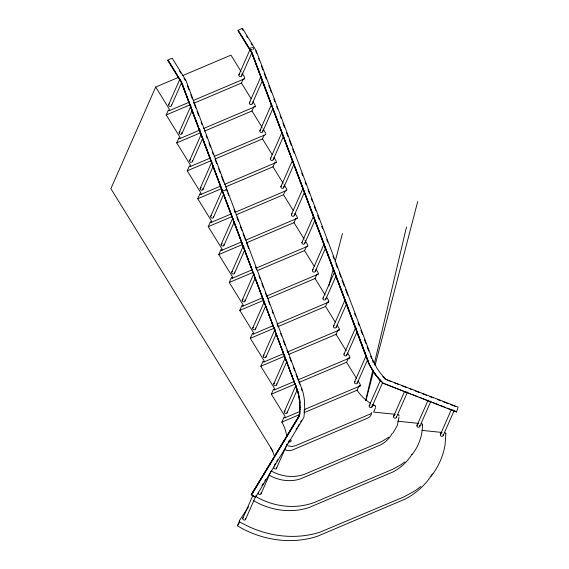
<?xml version="1.0" encoding="UTF-8"?>
<svg xmlns="http://www.w3.org/2000/svg" width="569" height="569" viewBox="0 0 569 569"><rect width="100%" height="100%" fill="white"/><g stroke="black" fill="none" stroke-linecap="round" stroke-linejoin="round"><path stroke-width="0.85" d="M422.454 424.332C422.675 435.235 418.855 446.103 412.048 454.603M445.861 433.4L445.107 444.538C443.251 456.096 438.386 467.092 431.074 476.232M252.152 493.984L299.564 415.719L300.105 407.361L299.749 400.868A50.847 45.783 -89 0 0 298.071 392.29L181.504 82.221L167.827 60.129L170.351 58.892L172.229 58.223L185.892 80.357L302.559 390.725A56.061 50.477 -89 0 1 304.415 400.192L304.742 409.751L303.889 417.411L255.545 497.221L253.696 496.296L251.27 494.724L299.102 415.761L299.351 413.862L299.856 413.784L299.827 407.34L300.283 407.361M304.145 411.302L304.251 409.73M420.946 486.459L415.135 490.763L403.755 496.965L320.027 532.171C294.6 540.258 266.235 536.332 242.97 523.665C240.687 522.712 237.856 521.609 240.232 519.397L248.525 506.844M399.047 417.049L397.269 425.598L393.023 432.973M299.372 413.848L299.685 411.707M299.422 413.855L299.166 415.754L251.27 494.724M456.445 411.693L456.551 412.034L458.123 407.091L385.604 379.217M375.561 407.681L373.989 411.344M365.647 400.633L372.759 370.398M374.182 364.345L406.494 226.988M368.399 361.642L251.932 52.419L238.055 30.377L240.58 29.119L242.465 28.45L256.128 50.584L371.998 358.356L376.806 367.937A51.189 39.645 75.9 0 0 384.608 377.866L385.86 379.089M328.825 285.837L333.292 268.675M335.084 261.804L342.46 233.468M365.888 400.697L373.484 371.521M375.042 365.511L417.696 201.582M168.075 61.061L167.827 60.129M238.304 31.288L238.311 30.356M242.451 28.471L242.117 28.742L242.977 30.228M178.602 77.327L155.7 87.029L110.877 188.652L272.871 451.117M168.63 104.675L179.84 79.269A1.487 1.273 23.8 0 0 179.996 80.272M286.591 435.776A39.794 34.04 23.8 0 0 281.847 422.106L284.031 417.162A1.487 0.605 67 0 0 285.076 417.653A1.487 0.605 67 0 0 284.649 415.754L271.335 394.182L273.518 389.239A1.487 0.605 67 0 0 274.564 389.737A1.487 0.605 67 0 0 274.137 387.83L260.822 366.258L263.006 361.315A1.487 0.605 67 0 0 264.052 361.813A1.487 0.605 67 0 0 263.625 359.907L250.31 338.335L252.494 333.398A1.487 0.605 67 0 0 253.539 333.889A1.487 0.605 67 0 0 253.113 331.983L239.798 310.411L241.981 305.475A1.487 0.605 67 0 0 243.027 305.966A1.487 0.605 67 0 0 242.6 304.059L229.286 282.487L231.469 277.551A1.487 0.605 67 0 0 232.515 278.042A1.487 0.605 67 0 0 232.088 276.136L218.773 254.571L220.957 249.627A1.487 0.605 67 0 0 222.002 250.118A1.487 0.605 67 0 0 221.576 248.219L208.261 226.647L210.445 221.704A1.487 0.605 67 0 0 211.49 222.195A1.487 0.605 67 0 0 211.063 220.295L197.749 198.723L199.925 193.78A1.487 0.605 67 0 0 200.978 194.278A1.487 0.605 67 0 0 200.551 192.372L187.237 170.8L189.413 165.856A1.487 0.605 67 0 0 190.466 166.354A1.487 0.605 67 0 0 190.039 164.448L176.724 142.876L178.901 137.94A1.487 0.605 67 0 0 179.953 138.431A1.487 0.605 67 0 0 179.527 136.524L166.212 114.952L168.388 110.016A1.487 0.605 67 0 0 169.441 110.507A1.487 0.605 67 0 0 169.014 108.601L155.7 87.029M171.454 105.614L181.611 82.59M179.143 132.591L190.971 105.777M181.966 133.537L192.002 110.784M189.655 160.515L201.127 134.512M192.478 161.461L202.514 138.708M238.866 74.902L249.976 49.709M241.683 75.841L251.718 53.088M194.022 103.167L241.462 83.06L243.326 78.821M200.167 188.439L211.803 162.065M202.991 189.385L213.211 166.205M249.378 102.825L260.844 76.822M252.195 103.764L262.231 81.011M204.534 131.09L251.975 110.976L253.838 106.744M210.679 216.362L222.074 190.544M213.503 217.308L223.468 194.712M259.891 130.742L271.356 104.739M262.707 131.688L272.743 108.935M215.046 159.014L262.487 138.9L264.044 135.372M221.192 244.286L232.664 218.283M224.015 245.225L234.051 222.472M270.403 158.666L281.868 132.662M273.22 159.612L283.255 136.859M225.559 186.931L272.999 166.824L274.87 162.592M231.711 272.21L243.176 246.206M234.528 273.148L244.563 250.396M280.915 186.589L292.743 159.782M283.732 187.535L293.768 164.782M236.071 214.854L283.511 194.747L285.069 191.22M242.223 300.133L253.689 274.123M245.04 301.072L255.076 278.319M291.428 214.513L302.893 188.51M294.244 215.459L304.28 192.706M246.583 242.778L294.024 222.671L295.894 218.432M252.736 328.05L264.201 302.047M255.552 328.996L265.588 306.243M301.94 242.437L313.405 216.433M304.756 243.376L314.792 220.63M257.096 270.702L304.536 250.595L306.407 246.356M263.248 355.974L274.713 329.97M266.064 356.919L276.1 334.167M312.452 270.36L323.917 244.364M315.269 271.299L325.304 248.561M267.608 298.625L315.048 278.518L316.919 274.279M273.76 383.897L285.225 357.894M276.577 384.843L286.968 361.272M322.964 298.284L334.437 272.281M325.781 299.223L335.817 276.47M278.12 326.549L325.56 306.435L327.431 302.203M284.272 411.821L295.738 385.818M287.089 412.767L297.125 390.007M432.348 473.97A88.892 76.033 23.8 0 1 405.633 498.878L317.153 536.389A88.892 76.033 23.8 0 1 241.199 528.004L237.437 525.749L239.613 520.813L239.158 521.382M245.595 518.587A1.487 1.273 23.8 0 1 244.208 520.094A1.487 1.273 23.8 0 1 242.785 518.316L252.899 495.371M245.602 519.262L256.071 495.528M333.477 326.201L344.949 300.19M261.079 493.707L271.42 470.264M336.293 327.147L346.336 304.387M276.562 468.152L287.018 444.439M288.632 354.473L336.073 334.359L337.943 330.127M343.989 354.124L355.454 328.128M346.806 355.07L356.841 332.317M299.145 382.389L346.585 362.282L348.456 358.05M354.501 382.048L366.329 355.234M357.318 382.994L367.354 360.241M303.931 412.745L357.097 390.206L358.968 385.974M369.181 405.846L380.256 380.732M371.998 406.792L382.717 382.489M393.549 416.423L404.367 391.899M396.365 417.369L407.532 392.048M416.956 425.498L428.123 400.178M419.773 426.437L430.939 401.117M440.363 434.567L451.53 409.246M443.18 435.505L453.998 410.982M299.856 405.142L299.458 400.697A52.113 46.921 -89 0 0 297.096 389.786L181.419 82.683L181.696 82.192L178.061 76.31M242.785 518.316L242.92 518.032A1.487 1.273 23.8 0 1 243.155 517.769M273.881 466.921L273.739 467.213A1.487 1.273 23.8 0 0 275.161 468.984A1.487 1.273 23.8 0 0 276.555 467.476M383.478 383.371L456.551 412.034M251.327 494.731L299.443 415.669M262.017 485.592L263.397 483.316M264.777 481.033L265.695 479.518M274.436 465.086L275.353 463.571M276.733 461.295L277.651 459.773M286.392 445.349L287.309 443.827M288.234 442.312L289.614 440.036M296.051 429.403L296.968 427.888M297.893 426.366L299.273 424.09M300.652 421.814L301.57 420.292M237.437 525.749L239.385 522.797M369.494 364.644L368.228 362.183L370.604 366.785M369.516 364.665L251.74 52.448L238.077 30.313M297.367 390.064L182.009 83.024M181.419 82.654L168.147 60.961M368.243 362.225L251.733 52.832L367.418 360.092M388.833 437.22L381.756 441.53L305.489 473.863C294.664 478.287 282.004 476.85 271.854 471.317M404.886 461.836L400.811 464.866L392.759 469.247L315.511 501.986C296.3 509.753 273.753 506.951 256.029 496.659M297.096 389.786L298.234 392.176A51.217 46.117 -89 0 1 298.782 394.31M372.396 360.49L372.816 360.341M182.692 75.592L230.95 55.136L241.05 71.495M169.334 110.649L188.965 102.328M193.055 100.592L244.585 78.75M166.212 114.952L189.932 104.902M179.847 138.573L200.295 129.903M203.567 128.516L255.097 106.673M176.724 142.876L200.444 132.819M190.359 166.497L209.989 158.175M214.079 156.439L265.609 134.597M187.237 170.8L210.957 160.743M200.871 194.42L220.502 186.099M224.591 184.363L276.121 162.521M197.749 198.723L221.469 188.666M211.383 222.337L231.014 214.015M235.104 212.287L286.634 190.444M208.261 226.647L231.981 216.59M221.896 250.26L241.526 241.939M245.616 240.21L297.146 218.361M218.773 254.571L242.494 244.514M232.408 278.184L252.039 269.862M256.128 268.127L307.658 246.285M229.286 282.487L253.006 272.437M242.92 306.108L262.551 297.786M266.641 296.051L318.171 274.208M239.798 310.411L263.518 300.361M253.433 334.031L273.063 325.71M277.153 323.974L328.683 302.132M250.31 338.335L274.848 327.936M263.945 361.955L283.575 353.634M287.665 351.898L339.195 330.056M260.822 366.258L284.543 356.201M274.457 389.879L294.088 381.557M298.177 379.822L349.707 357.979M271.335 394.182L295.055 384.125M284.969 417.795L299.692 411.558M304.6 409.474L360.22 385.903M281.847 422.106L299.842 414.474M370.76 413.812L295.46 445.733L292.139 446.501L287.893 445.861M251.683 52.903L238.383 31.188M301.833 388.321L301.406 388.435L302.075 390.839M299.564 415.719L299.081 415.747M299.827 409.538L300.226 409.524M304.564 412.12L304.18 412.091M373.406 412.056L395.249 414.324M397.688 421.216L418.656 423.393M421.97 430.377L442.063 432.461M251.519 494.625L255.545 497.221M387.14 380.028L391.252 381.621M394.537 382.894L398.649 384.488M401.934 385.761L406.038 387.354M409.324 388.627L411.792 389.58M415.078 390.853L419.189 392.446M422.475 393.72L426.579 395.313M429.865 396.586L433.151 397.859M437.262 399.452L440.548 400.725M443.016 401.678L447.945 403.592M450.406 404.545L455.342 406.451M384.303 383.684L395.782 388.136M397.418 388.769L403.158 390.995M404.801 391.628L410.541 393.855M412.184 394.488L417.923 396.714M419.559 397.347L431.039 401.799M432.682 402.432L438.422 404.659M440.057 405.292L445.797 407.518M447.44 408.151L456.459 411.65M372.524 404.467L374.466 405.526A1.487 0.718 0 0 1 375.256 406.714M372.723 404.559L374.466 405.526M268.952 474.98L270.083 475.656A35.235 30.136 23.8 0 0 300.19 478.977L380.697 444.844A35.235 30.136 23.8 0 0 392.29 433.187M253.596 500.606L255.637 501.83A62.064 53.088 23.8 0 0 308.668 507.683L393.165 471.865A62.064 53.088 23.8 0 0 412.027 454.133M385.498 379.388L384.203 378.136A51.452 39.851 75.9 0 1 382.773 376.628M383.001 382.901L381.557 381.5A55.769 43.194 75.9 0 1 380.007 379.864M383.506 383.726L381.514 381.792A56.224 43.55 75.9 0 1 372.951 370.888L370.284 366.351M380.761 380.825L377.78 377.574M246.612 36.117L247.522 37.582M251.149 43.472L252.06 44.944M241.967 72.988L244.265 76.708A1.487 0.605 67 0 1 244.435 78.799M241.462 83.06L251.1 98.679M252.942 101.652L254.777 104.625A1.487 0.605 67 0 1 255.261 106.311A1.487 0.605 67 0 1 254.563 106.545M251.975 110.976L262.074 127.342M262.992 128.829L265.289 132.549A1.487 0.605 67 0 1 265.78 134.092A1.487 0.605 67 0 1 265.282 134.604M262.487 138.9L272.124 154.519M273.966 157.499L275.801 160.472A1.487 0.605 67 0 1 276.285 162.151A1.487 0.605 67 0 1 275.588 162.393M272.999 166.824L283.099 183.19M284.016 184.676L286.314 188.396A1.487 0.605 67 0 1 286.797 190.074A1.487 0.605 67 0 1 286.1 190.309M283.511 194.747L293.149 210.366M294.991 213.339L296.826 216.32A1.487 0.605 67 0 1 297.31 217.998A1.487 0.605 67 0 1 296.613 218.233M294.024 222.671L304.123 239.037M305.041 240.523L307.338 244.243A1.487 0.605 67 0 1 307.822 245.922A1.487 0.605 67 0 1 307.125 246.157M304.536 250.595L314.173 266.214M316.015 269.187L317.851 272.167A1.487 0.605 67 0 1 318.334 273.845A1.487 0.605 67 0 1 317.637 274.08M315.048 278.518L325.148 294.877M326.528 297.11L328.363 300.083A1.487 0.605 67 0 1 328.825 301.89A1.487 0.605 67 0 1 327.943 301.783M325.56 306.435L335.205 322.061M337.04 325.034L338.875 328.007A1.487 0.605 67 0 1 339.337 329.814A1.487 0.605 67 0 1 338.455 329.707M179.555 71.033L180.921 73.245M184.1 78.394L185.458 80.599M168.531 60.862L177.158 74.838M336.073 334.359L346.172 350.724M347.552 352.958L349.387 355.931A1.487 0.605 67 0 1 349.871 357.609A1.487 0.605 67 0 1 349.174 357.851M346.585 362.282L356.685 378.648M358.065 380.881L359.9 383.855A1.487 0.605 67 0 1 360.362 385.654A1.487 0.605 67 0 1 359.48 385.554M373.065 370.682L369.181 364.267L372.56 370.334A53.998 41.822 75.9 0 0 376.365 375.839M372.361 360.511L373.257 362.474M255.694 50.826L256.633 53.322M258.511 58.308L259.45 60.805M261.327 65.798L262.892 69.951M264.144 73.28L266.335 79.098M268.838 85.755L269.777 88.245M270.403 89.909L271.342 92.406M273.853 99.056L274.791 101.552M276.669 106.545L277.608 109.035M280.112 115.692L281.05 118.188M282.928 123.174L284.493 127.335M286.371 132.321L287.935 136.482M289.194 139.81L291.385 145.628M292.637 148.957L294.201 153.111M301.712 173.068L302.651 175.565M305.155 182.222L306.101 184.712M307.978 189.705L309.543 193.858M311.421 198.851L312.36 201.348M314.237 206.334L315.802 210.494M317.68 215.48L319.245 219.641M321.748 226.291L322.694 228.788M326.762 239.599L327.701 242.095M333.021 256.235L333.96 258.724M335.838 263.717L337.403 267.871M339.288 272.864L340.852 277.025M342.104 280.346L344.295 286.171M345.547 289.493L347.737 295.318M354.622 313.611L355.568 316.108M358.072 322.758L359.011 325.255M360.888 330.248L362.453 334.401M364.331 339.394L365.895 343.548M367.147 346.877L368.712 351.037M370.59 356.023L371.529 358.52M187.336 85.592L188.908 89.753M190.786 94.746L192.35 98.899M193.602 102.228L195.793 108.053M197.052 111.382L198.617 115.543M201.12 122.2L202.059 124.696M206.134 135.514L207.073 138.011M208.951 143.004L210.516 147.158M212.401 152.151L213.339 154.647M215.217 159.64L216.782 163.801M218.667 168.794L220.231 172.955M221.483 176.283L223.674 182.108M226.185 188.766L227.123 191.262M227.749 192.927L228.688 195.423M234.015 209.563L234.954 212.059M236.832 217.052L238.397 221.213M240.274 226.206L241.846 230.367M243.098 233.695L245.289 239.521M246.541 242.849L248.738 248.667M255.63 266.975L256.569 269.471M259.073 276.129L260.012 278.625M261.889 283.618L263.461 287.779M265.339 292.772L266.904 296.933M268.155 300.254L269.72 304.415M272.231 311.072L273.17 313.569M277.238 324.387L278.184 326.883M280.688 333.541L281.627 336.037M283.504 341.03L285.076 345.191M286.954 350.184L287.893 352.673M289.77 357.666L291.335 361.827M293.22 366.82L294.785 370.981M296.036 374.31L298.227 380.135M298.853 381.799L299.792 384.295M181.504 82.605L297.16 389.815A52.049 46.864 -89 0 1 299.522 400.711M300.133 403.001L299.92 400.818A51.217 46.117 -89 0 0 299.735 399.36M299.792 405.135L299.884 407.34M234.371 272.146A1.487 1.273 23.8 0 1 233.859 273.874A1.487 1.273 23.8 0 1 231.86 273.212A1.487 1.273 23.8 0 1 232.38 271.484M202.834 188.382A1.487 1.273 23.8 0 1 202.208 190.153A1.487 1.273 23.8 0 1 200.217 189.228A1.487 1.273 23.8 0 1 201.191 187.614M336.286 326.471A1.487 1.273 23.8 0 1 334.707 327.95A1.487 1.273 23.8 0 1 333.619 325.902M333.847 325.653A1.487 1.273 23.8 0 1 334.145 325.475M266.057 356.244A1.487 1.273 23.8 0 1 265.047 357.745A1.487 1.273 23.8 0 1 263.255 356.649A1.487 1.273 23.8 0 1 264.265 355.148M275.076 329.835A1.487 1.273 23.8 0 1 275.069 329.159M357.168 381.991A1.487 1.273 23.8 0 1 356.649 383.719A1.487 1.273 23.8 0 1 354.658 383.051A1.487 1.273 23.8 0 1 355.17 381.322M287.082 412.091A1.487 1.273 23.8 0 1 285.318 413.514A1.487 1.273 23.8 0 1 284.642 411.273M284.941 411.095A1.487 1.273 23.8 0 1 285.289 410.996M243.923 246.683A1.487 1.273 23.8 0 1 243.539 246.064M270.645 447.511A39.794 34.04 23.8 0 1 274.621 457.092M181.81 132.534A1.487 1.273 23.8 0 1 181.184 134.305A1.487 1.273 23.8 0 1 179.192 133.381A1.487 1.273 23.8 0 1 180.167 131.773M346.798 354.395A1.487 1.273 23.8 0 1 345.909 355.874A1.487 1.273 23.8 0 1 344.089 355.02A1.487 1.273 23.8 0 1 344.658 353.399M213.496 216.633A1.487 1.273 23.8 0 1 212.6 218.105A1.487 1.273 23.8 0 1 210.779 217.258A1.487 1.273 23.8 0 1 211.355 215.637M225.651 189.541A1.487 1.273 23.8 0 1 223.475 190.459M276.42 383.84A1.487 1.273 23.8 0 1 275.908 385.569A1.487 1.273 23.8 0 1 273.909 384.9A1.487 1.273 23.8 0 1 274.429 383.172M283.575 186.532A1.487 1.273 23.8 0 1 283.17 188.211A1.487 1.273 23.8 0 1 281.221 187.791A1.487 1.273 23.8 0 1 281.285 186.042M273.212 158.936A1.487 1.273 23.8 0 1 272.323 160.415A1.487 1.273 23.8 0 1 270.495 159.562A1.487 1.273 23.8 0 1 271.072 157.94M262.551 130.685A1.487 1.273 23.8 0 1 262.145 132.364A1.487 1.273 23.8 0 1 260.197 131.951A1.487 1.273 23.8 0 1 260.261 130.194M260.559 130.017A1.487 1.273 23.8 0 1 260.908 129.924M252.245 103.43A1.487 1.273 23.8 0 1 250.068 104.355A1.487 1.273 23.8 0 1 250.047 102.093M241.526 74.838A1.487 1.273 23.8 0 1 241.121 76.516A1.487 1.273 23.8 0 1 239.172 76.104A1.487 1.273 23.8 0 1 239.236 74.354M239.535 74.176A1.487 1.273 23.8 0 1 239.883 74.077M223.859 244.222A1.487 1.273 23.8 0 1 223.233 246A1.487 1.273 23.8 0 1 221.241 245.075A1.487 1.273 23.8 0 1 222.216 243.461M370.426 403.25A39.794 34.04 23.8 0 1 357.097 390.206M304.749 242.707A1.487 1.273 23.8 0 1 302.985 244.129A1.487 1.273 23.8 0 1 302.31 241.889M380.867 380.917A54.567 42.262 75.9 0 1 372.56 370.334M378.499 378.157A55.769 43.194 75.9 0 1 374.331 372.638M252.494 49.852A1.487 1.273 23.8 0 1 251.064 47.533M252.088 47.248A1.487 1.273 23.8 0 1 253.369 49.325M299.244 396.465A51.217 46.117 -89 0 1 299.628 398.634M325.774 298.547A1.487 1.273 23.8 0 1 324.01 299.977A1.487 1.273 23.8 0 1 323.334 297.729M315.262 270.624A1.487 1.273 23.8 0 1 314.373 272.103A1.487 1.273 23.8 0 1 312.545 271.257A1.487 1.273 23.8 0 1 313.121 269.635M294.237 214.783A1.487 1.273 23.8 0 1 293.348 216.256A1.487 1.273 23.8 0 1 291.52 215.409A1.487 1.273 23.8 0 1 292.096 213.788M371.664 412.539A8.407 7.191 23.8 0 1 367.61 418.13L292.359 450.029A8.407 7.191 23.8 0 1 284.521 449.482M244.883 300.069A1.487 1.273 23.8 0 1 244.257 301.84A1.487 1.273 23.8 0 1 242.266 300.916A1.487 1.273 23.8 0 1 243.24 299.308M254.051 273.988A1.487 1.273 23.8 0 1 254.002 273.646M444.681 432.732A1.487 0.718 0 0 1 445.826 433.592M180.529 80.798A1.487 1.273 23.8 0 1 180.231 80.563M371.841 405.789A1.487 1.273 23.8 0 1 371.216 407.56A1.487 1.273 23.8 0 1 369.224 406.636A1.487 1.273 23.8 0 1 370.199 405.021M421.273 423.663A1.487 0.718 0 0 1 422.433 424.239A1.487 0.718 0 0 1 421.778 424.979M397.873 414.595A1.487 0.718 0 0 1 398.663 415.783M419.616 425.434A1.487 1.273 23.8 0 1 419.211 427.113A1.487 1.273 23.8 0 1 417.255 426.7A1.487 1.273 23.8 0 1 417.326 424.943M417.625 424.766A1.487 1.273 23.8 0 1 417.973 424.673M406.11 392.005A1.487 1.273 23.8 0 1 405.761 391.842M396.358 416.693A1.487 1.273 23.8 0 1 394.594 418.123A1.487 1.273 23.8 0 1 393.919 415.875M394.217 415.697A1.487 1.273 23.8 0 1 394.566 415.598M443.023 434.503A1.487 1.273 23.8 0 1 442.618 436.181A1.487 1.273 23.8 0 1 440.662 435.769A1.487 1.273 23.8 0 1 440.733 434.019M441.032 433.841A1.487 1.273 23.8 0 1 441.38 433.742M171.447 104.938A1.487 1.273 23.8 0 1 170.551 106.417A1.487 1.273 23.8 0 1 168.73 105.571A1.487 1.273 23.8 0 1 169.306 103.942M192.471 160.785A1.487 1.273 23.8 0 1 191.575 162.257A1.487 1.273 23.8 0 1 189.754 161.411A1.487 1.273 23.8 0 1 190.331 159.789M334.8 272.138A1.487 1.273 23.8 0 1 334.743 271.797M255.396 327.993A1.487 1.273 23.8 0 1 254.884 329.721A1.487 1.273 23.8 0 1 252.885 329.053A1.487 1.273 23.8 0 1 253.404 327.324M453.301 410.228A1.487 1.273 23.8 0 1 452.568 409.986M355.974 328.32A1.487 1.273 23.8 0 1 355.817 327.317M324.664 244.848A1.487 1.273 23.8 0 1 324.28 244.229M290.972 440.05A1.487 1.273 23.8 0 1 288.703 441.409M260.929 492.704A1.487 1.273 23.8 0 1 259.877 494.546A1.487 1.273 23.8 0 1 258.262 492.768M296.1 385.682A1.487 1.273 23.8 0 1 296.051 385.334M282.622 133.146A1.487 1.273 23.8 0 1 282.388 132.854M292.751 160.451A1.487 1.273 23.8 0 1 292.694 160.109M271.669 104.262A1.487 1.273 23.8 0 1 271.719 103.928M303.647 188.993A1.487 1.273 23.8 0 1 303.412 188.702"/></g></svg>
